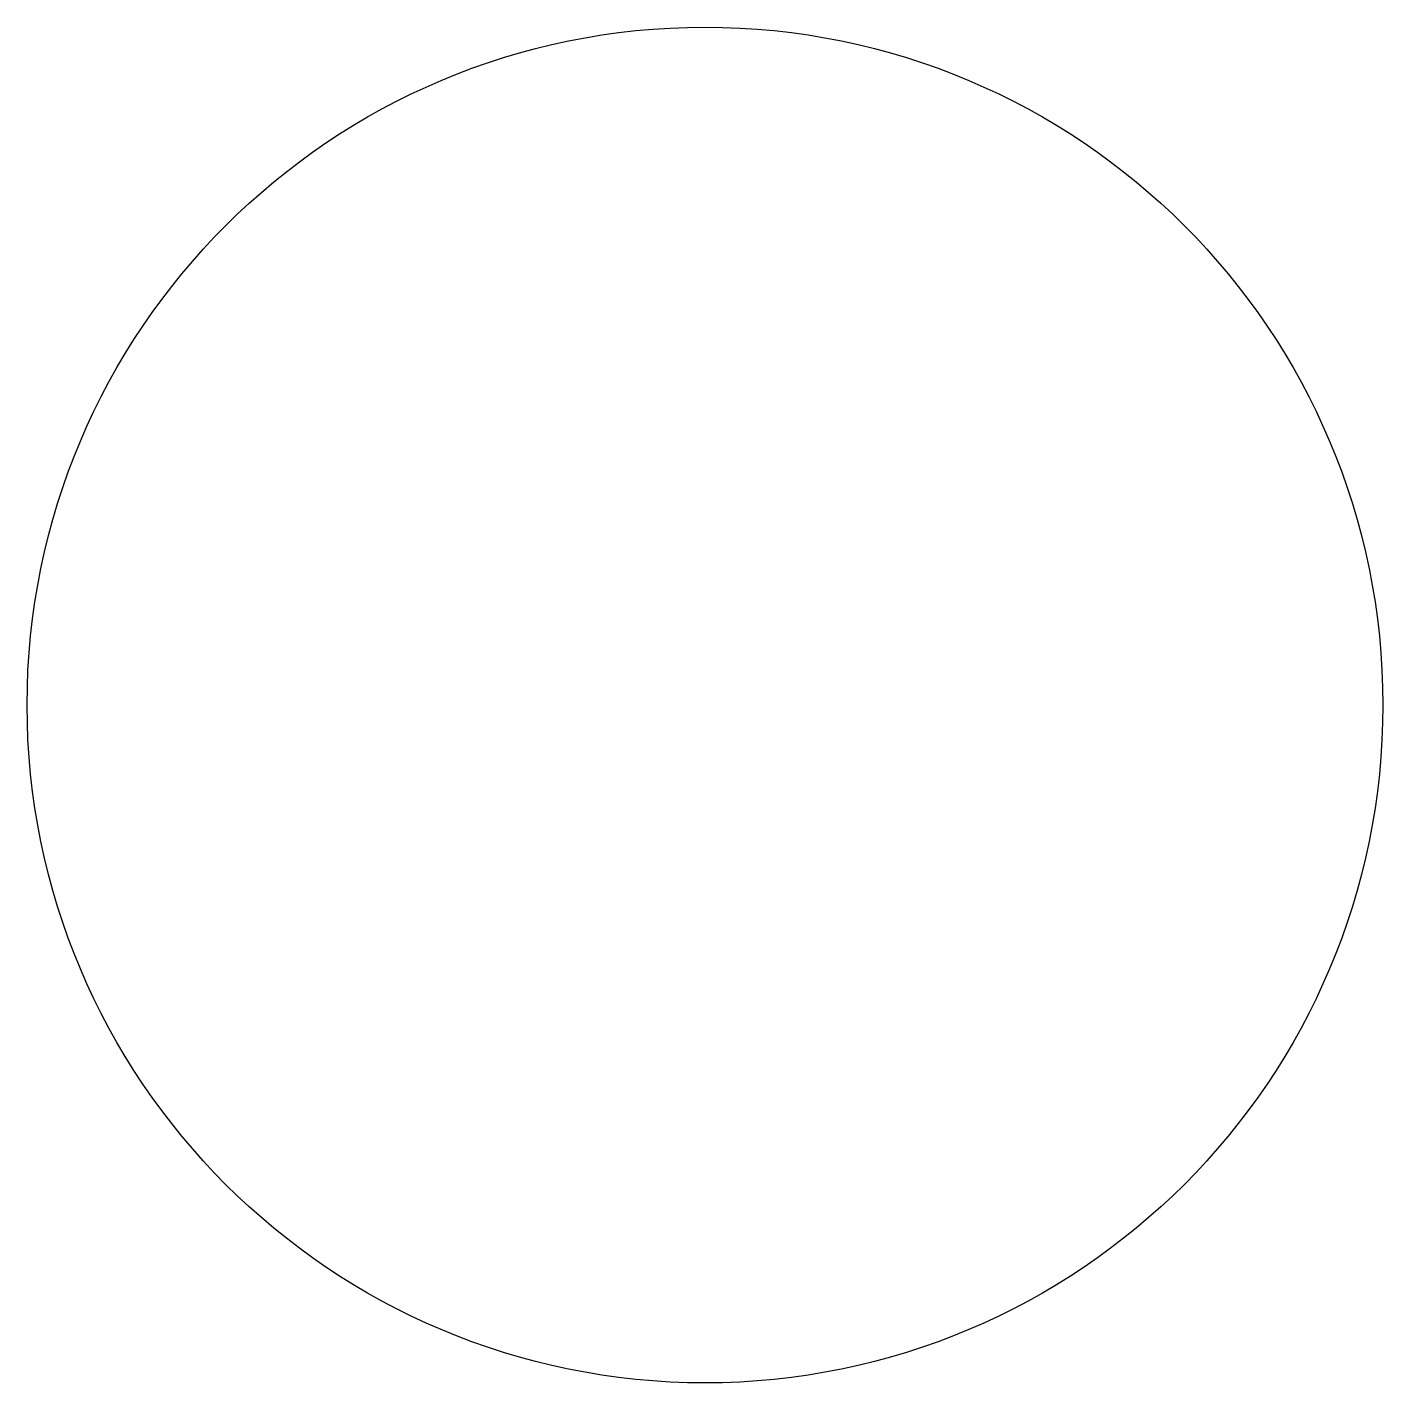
# Model space of a CAD drawing. Extents: x 252.5 to 277.5, y 239.5 to 264.5.
import ezdxf

# ---------------------------------------------------------------- set-up
doc = ezdxf.new("R2010")
doc.units = 0
doc.layers.add('ANA', color=220, linetype='CONTINUOUS')

msp = doc.modelspace()

# ---------------------------------------------------------------- linework, layer by layer
at = {"layer": 'ANA'}
msp.add_circle((265.023, 251.966), 12.5, dxfattribs=at)

doc.saveas('drawing.dxf')
